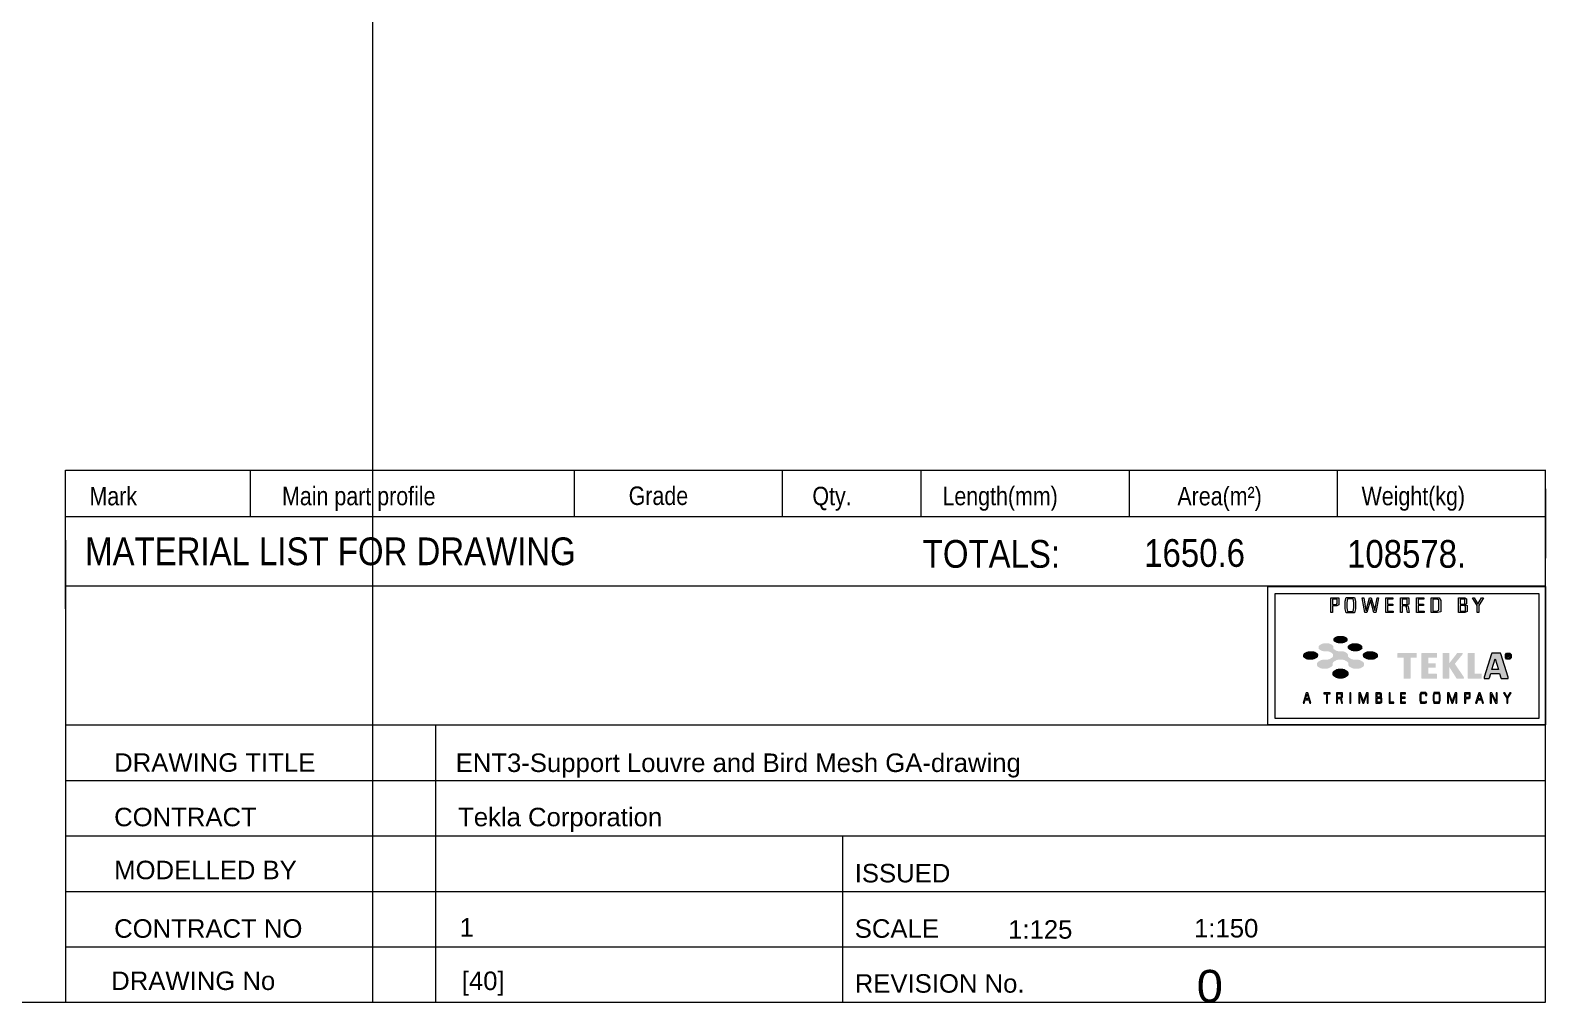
# Model space of a CAD drawing. Header units: millimetres. Extents: x 3774 to 718460, y -768339 to 192544.
# Drawn here: x 491316 to 511793, y -654694 to -641546 of the extents above; entities that cross this region are included whole.
import ezdxf

# ---------------------------------------------------------------- set-up
doc = ezdxf.new("R2010")
doc.units = ezdxf.units.MM
doc.linetypes.add('XKITLINE00', pattern=[0])
doc.layers.add('DrawingSheet', color=7, linetype='Continuous', lineweight=0)
doc.layers.add('OtherObjectType', color=7, linetype='Continuous', lineweight=0)
doc.styles.add('ARIAL', font='arial.ttf')
doc.styles.add('ARIAL_NARROW', font='ARIALN.TTF')

# ---------------------------------------------------------------- blocks, each defined once
blk = doc.blocks.new('*A272909')
at = {"layer": 'DrawingSheet', "color": 7, "linetype": 'XKITLINE00', "lineweight": 0}
for p, q in [((2939.351557, -258.535517), (2939.351557, 28.464483)), ((1689.351557, -258.535517), (2939.351557, -258.535517))]:
    blk.add_line(p, q, dxfattribs=at)
blk = doc.blocks.new('*A282910')
at = {"layer": 'OtherObjectType'}
for points in [[(2917.94, -219.41), (2917.87, -219.51), (2917.57, -219.67), (2917.37, -219.71), (2916.97, -219.71), (2916.77, -219.67), (2916.47, -219.51), (2916.4, -219.41), (2916.41, -219.3), (2916.41, -219.2), (2916.49, -219.1), (2916.64, -219.02), (2916.78, -218.95), (2916.98, -218.91), (2917.36, -218.91), (2917.56, -218.95), (2917.71, -219.02), (2917.86, -219.1), (2917.93, -219.2)], [(2914.76, -221.03), (2914.74, -221.15), (2914.65, -221.27), (2914.48, -221.36), (2914.31, -221.44), (2914.09, -221.49), (2913.88, -221.48), (2913.66, -221.48), (2913.46, -221.43), (2913.16, -221.24), (2913.1, -221.12), (2913.12, -221), (2913.14, -220.89), (2913.24, -220.77), (2913.58, -220.61), (2913.8, -220.57), (2914, -220.57), (2914.21, -220.57), (2914.41, -220.62), (2914.55, -220.71), (2914.7, -220.8), (2914.77, -220.92)], [(2917.93, -220.86), (2917.96, -220.9), (2917.98, -220.95), (2917.99, -221), (2917.99, -221.02), (2917.99, -221.14), (2918.08, -221.25), (2918.24, -221.35), (2918.41, -221.44), (2918.62, -221.48), (2919.05, -221.48), (2919.26, -221.53), (2919.43, -221.62), (2919.6, -221.72), (2919.7, -221.84), (2919.72, -222.09), (2919.65, -222.22), (2919.49, -222.32), (2919.33, -222.41), (2919.11, -222.46), (2918.67, -222.46), (2918.45, -222.41), (2918.28, -222.32), (2918.11, -222.22), (2918.02, -222.09), (2918.01, -221.84), (2917.93, -221.72), (2917.76, -221.62), (2917.6, -221.53), (2917.38, -221.48), (2916.96, -221.48), (2916.74, -221.53), (2916.58, -221.62), (2916.41, -221.72), (2916.33, -221.84), (2916.32, -221.97), (2916.32, -222.09), (2916.23, -222.22), (2916.06, -222.32), (2915.89, -222.41), (2915.67, -222.46), (2915.23, -222.46), (2915.01, -222.41), (2914.85, -222.32), (2914.69, -222.22), (2914.62, -222.09), (2914.63, -221.97), (2914.64, -221.84), (2914.74, -221.72), (2914.91, -221.62), (2915.08, -221.53), (2915.29, -221.48), (2915.72, -221.48), (2915.93, -221.44), (2916.1, -221.35), (2916.27, -221.25), (2916.35, -221.14), (2916.35, -221.02), (2916.36, -220.9), (2916.28, -220.79), (2915.97, -220.61), (2915.77, -220.57), (2915.36, -220.57), (2915.15, -220.53), (2915, -220.44), (2914.86, -220.35), (2914.79, -220.24), (2914.8, -220.13), (2914.81, -220.02), (2914.89, -219.92), (2915.21, -219.75), (2915.42, -219.71), (2915.81, -219.71), (2916.01, -219.75), (2916.16, -219.83), (2916.31, -219.92), (2916.38, -220.02), (2916.38, -220.13), (2916.38, -220.24), (2916.45, -220.35), (2916.6, -220.44), (2916.76, -220.53), (2916.96, -220.57), (2917.38, -220.57), (2917.58, -220.61), (2917.74, -220.7), (2917.83, -220.75), (2917.89, -220.8)], [(2919.54, -220.13), (2919.55, -220.24), (2919.49, -220.35), (2919.34, -220.44), (2919.19, -220.53), (2918.98, -220.57), (2918.57, -220.57), (2918.36, -220.53), (2918.2, -220.44), (2918.05, -220.35), (2917.96, -220.24), (2917.96, -220.13), (2917.96, -220.02), (2918.03, -219.92), (2918.18, -219.83), (2918.33, -219.75), (2918.53, -219.71), (2918.93, -219.71), (2919.13, -219.75), (2919.45, -219.92), (2919.53, -220.02)], [(2921.22, -221), (2921.24, -221.12), (2921.18, -221.24), (2920.89, -221.43), (2920.68, -221.48), (2920.47, -221.48), (2920.25, -221.49), (2920.04, -221.44), (2919.69, -221.27), (2919.6, -221.15), (2919.58, -221.03), (2919.57, -220.92), (2919.64, -220.8), (2919.79, -220.71), (2919.93, -220.62), (2920.13, -220.57), (2920.34, -220.57), (2920.55, -220.57), (2920.76, -220.61), (2920.93, -220.69), (2921.1, -220.77), (2921.2, -220.89)], [(2923.34, -220.77), (2925.35, -220.77), (2925.4, -220.78), (2925.4, -221.22), (2925.4, -221.27), (2924.74, -221.27), (2924.74, -223.48), (2924.72, -223.52), (2924.01, -223.52), (2923.99, -223.49), (2923.99, -221.27), (2923.36, -221.27), (2923.33, -221.25), (2923.33, -220.82)], [(2925.94, -220.77), (2926.04, -220.77), (2927.56, -220.77), (2927.61, -220.77), (2927.61, -221.26), (2927.57, -221.27), (2926.67, -221.27), (2926.67, -221.86), (2927.4, -221.86), (2927.45, -221.86), (2927.45, -221.95), (2927.45, -222.34), (2927.41, -222.34), (2926.67, -222.34), (2926.67, -223.01), (2927.57, -223.01), (2927.61, -223.02), (2927.61, -223.49), (2927.59, -223.52), (2925.96, -223.52), (2925.92, -223.51), (2925.92, -220.9), (2925.92, -220.81)], [(2930.37, -220.89), (2930.34, -220.93), (2929.53, -221.92), (2930.49, -223.35), (2930.51, -223.39), (2930.53, -223.42), (2930.53, -223.5), (2930.47, -223.52), (2929.72, -223.52), (2929.71, -223.5), (2929.66, -223.43), (2928.94, -222.28), (2928.94, -223.51), (2928.89, -223.52), (2928.24, -223.52), (2928.21, -223.5), (2928.21, -220.81), (2928.23, -220.77), (2928.91, -220.77), (2928.94, -220.79), (2928.94, -221.86), (2929.71, -220.87), (2929.76, -220.79), (2929.77, -220.77), (2930.38, -220.77), (2930.38, -220.87)], [(2931.67, -220.78), (2931.67, -223), (2932.42, -223), (2932.44, -223.01), (2932.44, -223.49), (2932.42, -223.52), (2930.95, -223.52), (2930.93, -223.49), (2930.92, -223.42), (2930.92, -220.79), (2930.95, -220.77), (2931.63, -220.77)], [(2933.26, -223.49), (2933.23, -223.52), (2932.73, -223.52), (2932.69, -223.5), (2932.69, -223.43), (2933.52, -220.79), (2933.55, -220.77), (2934.07, -220.77)], [(2935.29, -223.39), (2935.3, -223.4), (2935.3, -223.42), (2935.3, -223.51), (2935.25, -223.51), (2935.21, -223.52), (2934.56, -223.52), (2934.53, -223.51), (2934.36, -222.97), (2933.41, -222.97), (2933.53, -222.56), (2934.24, -222.56), (2933.88, -221.4), (2934.07, -220.77), (2934.47, -220.77), (2934.48, -220.79), (2934.51, -220.86)], [(2918.05, -222.98), (2918.05, -223.12), (2917.97, -223.25), (2917.8, -223.36), (2917.63, -223.46), (2917.4, -223.52), (2917.17, -223.52), (2916.94, -223.52), (2916.71, -223.46), (2916.54, -223.36), (2916.37, -223.25), (2916.29, -223.12), (2916.29, -222.98), (2916.3, -222.85), (2916.39, -222.71), (2916.73, -222.51), (2916.95, -222.46), (2917.39, -222.46), (2917.61, -222.51), (2917.78, -222.61), (2917.95, -222.71), (2918.04, -222.85)]]:
    blk.add_hatch(color=7, dxfattribs=at).paths.add_polyline_path(points, flags=17)
at = {"layer": 'OtherObjectType', "color": 7, "linetype": 'XKITLINE00', "lineweight": 0}
for p, q in [((2779.35, -215.99), (2779.35, -200.99)), ((2779.35, -200.99), (2939.35, -200.99)), ((2799.35, -205.99), (2799.35, -200.99)), ((2834.35, -205.99), (2834.35, -200.99)), ((2856.85, -205.99), (2856.85, -200.99)), ((2871.85, -205.99), (2871.85, -200.99)), ((2894.35, -205.99), (2894.35, -200.99)), ((2916.85, -205.99), (2916.85, -200.99)), ((2939.34, -215.99), (2939.34, -200.99)), ((2779.35, -210.49), (2779.35, -202.99)), ((2939.34, -202.99), (2939.34, -210.49)), ((2779.35, -205.99), (2939.35, -205.99)), ((2779.34, -208.54), (2779.34, -258.54)), ((2939.34, -258.54), (2939.34, -208.54)), ((2939.34, -213.54), (2779.34, -213.54)), ((2909.33, -213.55), (2939.34, -213.55)), ((2909.33, -228.54), (2909.33, -213.55)), ((2910.12, -227.84), (2910.12, -214.34)), ((2910.12, -214.34), (2938.62, -214.34)), ((2938.62, -214.34), (2938.62, -227.84)), ((2939.34, -213.55), (2939.34, -228.54)), ((2916.12, -214.78), (2916.12, -214.78)), ((2916.12, -214.78), (2916.49, -214.78)), ((2916.12, -216.38), (2916.12, -214.78)), ((2916.12, -214.78), (2916.12, -214.78)), ((2916.45, -214.93), (2916.3, -214.93)), ((2916.3, -214.93), (2916.3, -214.93)), ((2916.3, -214.93), (2916.3, -214.93)), ((2916.3, -214.93), (2916.3, -215.51)), ((2916.3, -215.51), (2916.3, -215.51)), ((2916.3, -215.51), (2916.49, -215.51)), ((2916.3, -215.51), (2916.3, -215.51)), ((2916.49, -215.67), (2916.3, -215.67)), ((2916.3, -215.67), (2916.3, -215.67)), ((2916.3, -215.67), (2916.3, -215.67)), ((2916.3, -215.67), (2916.3, -216.38)), ((2916.58, -214.93), (2916.45, -214.93)), ((2916.45, -214.93), (2916.45, -214.93)), ((2916.49, -214.78), (2916.49, -214.78)), ((2916.49, -214.78), (2916.62, -214.78)), ((2916.49, -215.51), (2916.49, -215.51)), ((2916.49, -215.51), (2916.72, -215.51)), ((2916.78, -215.67), (2916.49, -215.67)), ((2916.49, -215.67), (2916.49, -215.67)), ((2916.82, -214.93), (2916.58, -214.93)), ((2916.62, -214.78), (2917, -214.78)), ((2916.72, -215.51), (2916.82, -215.41)), ((2917, -215.54), (2916.78, -215.67)), ((2916.82, -215.22), (2916.82, -214.93)), ((2916.82, -215.41), (2916.82, -215.22)), ((2917, -214.78), (2917, -215.22)), ((2917, -215.22), (2917, -215.54)), ((2917.66, -215.17), (2917.77, -214.75)), ((2917.66, -215.58), (2917.66, -215.17)), ((2917.66, -215.98), (2917.66, -215.58)), ((2917.77, -216.41), (2917.66, -215.98)), ((2917.77, -214.75), (2918.23, -214.75)), ((2917.91, -214.9), (2917.86, -215.28)), ((2917.86, -215.28), (2917.86, -215.57)), ((2917.86, -215.57), (2917.86, -215.86)), ((2917.86, -215.86), (2917.91, -216.26)), ((2918.23, -214.9), (2917.91, -214.9)), ((2918.23, -214.75), (2918.69, -214.75)), ((2918.55, -214.9), (2918.23, -214.9)), ((2918.61, -215.28), (2918.55, -214.9)), ((2918.55, -216.26), (2918.61, -215.86)), ((2918.61, -215.57), (2918.61, -215.28)), ((2918.61, -215.86), (2918.61, -215.57)), ((2918.69, -214.75), (2918.8, -215.17)), ((2918.8, -215.98), (2918.69, -216.41)), ((2918.8, -215.17), (2918.8, -215.58)), ((2918.8, -215.58), (2918.8, -215.98)), ((2919.51, -214.78), (2919.68, -214.78)), ((2919.8, -216.38), (2919.51, -214.78)), ((2919.68, -214.78), (2919.92, -216.15)), ((2919.92, -216.15), (2919.93, -216.15)), ((2919.93, -216.15), (2920.3, -214.78)), ((2920.4, -215.02), (2920.02, -216.38)), ((2920.3, -214.78), (2920.49, -214.78)), ((2920.77, -216.38), (2920.4, -215.02)), ((2920.4, -215.02), (2920.4, -215.02)), ((2920.49, -214.78), (2920.87, -216.15)), ((2920.87, -216.15), (2921.12, -214.78)), ((2920.87, -216.15), (2920.87, -216.15)), ((2921.28, -214.78), (2921, -216.38)), ((2921.12, -214.78), (2921.28, -214.78)), ((2922.07, -214.78), (2922.84, -214.78)), ((2922.07, -216.38), (2922.07, -214.78)), ((2922.84, -214.93), (2922.25, -214.93)), ((2922.25, -214.93), (2922.25, -215.47)), ((2922.25, -215.47), (2922.81, -215.47)), ((2922.81, -215.62), (2922.25, -215.62)), ((2922.25, -215.62), (2922.25, -216.23)), ((2922.25, -216.23), (2922.86, -216.23)), ((2922.81, -215.47), (2922.81, -215.62)), ((2922.84, -214.78), (2922.84, -214.93)), ((2922.86, -216.23), (2922.86, -216.38)), ((2923.65, -214.78), (2923.65, -214.78)), ((2923.65, -214.78), (2924.05, -214.78)), ((2923.65, -216.38), (2923.65, -214.78)), ((2923.65, -214.78), (2923.65, -214.78)), ((2923.96, -214.93), (2923.83, -214.93)), ((2923.83, -214.93), (2923.83, -214.93)), ((2923.83, -214.93), (2923.83, -214.93)), ((2923.83, -214.93), (2923.83, -215.52)), ((2923.83, -215.52), (2923.83, -215.52)), ((2923.83, -215.52), (2923.93, -215.52)), ((2923.83, -215.52), (2923.83, -215.52)), ((2924, -215.67), (2923.83, -215.67)), ((2923.83, -215.67), (2923.83, -215.67)), ((2923.83, -215.67), (2923.83, -215.67)), ((2923.83, -215.67), (2923.83, -216.38)), ((2923.93, -215.52), (2923.93, -215.52)), ((2923.93, -215.52), (2924.15, -215.52)), ((2924.16, -214.93), (2923.96, -214.93)), ((2923.96, -214.93), (2923.96, -214.93)), ((2924.24, -215.67), (2924, -215.67)), ((2924, -215.67), (2924, -215.67)), ((2924.05, -214.78), (2924.05, -214.78)), ((2924.05, -214.78), (2924.15, -214.78)), ((2924.15, -214.78), (2924.56, -214.79)), ((2924.15, -215.52), (2924.38, -215.47)), ((2924.38, -214.93), (2924.16, -214.93)), ((2924.38, -215.55), (2924.23, -215.58)), ((2924.23, -215.58), (2924.23, -215.58)), ((2924.23, -215.58), (2924.23, -215.59)), ((2924.23, -215.59), (2924.23, -215.59)), ((2924.23, -215.59), (2924.45, -215.65)), ((2924.29, -215.78), (2924.24, -215.67)), ((2924.34, -216.01), (2924.29, -215.78)), ((2924.42, -216.38), (2924.34, -216.01)), ((2924.34, -216.01), (2924.34, -216.01)), ((2924.38, -215.2), (2924.38, -214.93)), ((2924.38, -215.47), (2924.38, -215.2)), ((2924.56, -215.47), (2924.38, -215.55)), ((2924.45, -215.65), (2924.47, -215.77)), ((2924.47, -215.77), (2924.51, -215.94)), ((2924.51, -215.94), (2924.51, -215.94)), ((2924.51, -215.94), (2924.6, -216.38)), ((2924.56, -214.79), (2924.56, -215.18)), ((2924.56, -215.18), (2924.56, -215.47)), ((2925.4, -214.78), (2926.18, -214.78)), ((2925.4, -216.38), (2925.4, -214.78)), ((2926.18, -214.93), (2925.58, -214.93)), ((2925.58, -214.93), (2925.58, -215.47)), ((2925.58, -215.47), (2926.15, -215.47)), ((2926.15, -215.62), (2925.58, -215.62)), ((2925.58, -215.62), (2925.58, -216.23)), ((2925.58, -216.23), (2926.2, -216.23)), ((2926.15, -215.47), (2926.15, -215.62)), ((2926.18, -214.78), (2926.18, -214.93)), ((2926.2, -216.23), (2926.2, -216.38)), ((2926.98, -214.78), (2926.98, -214.78)), ((2926.98, -214.78), (2927.34, -214.78)), ((2926.98, -216.38), (2926.98, -214.78)), ((2926.98, -214.78), (2926.98, -214.78)), ((2927.27, -214.93), (2927.16, -214.93)), ((2927.16, -214.93), (2927.16, -214.93)), ((2927.16, -214.93), (2927.16, -214.93)), ((2927.16, -214.93), (2927.16, -216.23)), ((2927.16, -216.23), (2927.16, -216.23)), ((2927.16, -216.23), (2927.29, -216.23)), ((2927.16, -216.23), (2927.16, -216.23)), ((2927.58, -214.93), (2927.27, -214.93)), ((2927.27, -214.93), (2927.27, -214.93)), ((2927.29, -216.23), (2927.29, -216.23)), ((2927.29, -216.23), (2927.6, -216.23)), ((2927.34, -214.78), (2927.34, -214.78)), ((2927.34, -214.78), (2927.82, -214.78)), ((2927.8, -215), (2927.58, -214.93)), ((2927.6, -216.23), (2927.8, -216.14)), ((2927.8, -215.58), (2927.8, -215)), ((2927.8, -216.14), (2927.8, -215.58)), ((2927.82, -214.78), (2928, -215.07)), ((2928, -215.07), (2928, -215.57)), ((2928, -215.57), (2928, -216.29)), ((2929.93, -214.78), (2929.93, -214.78)), ((2929.93, -214.78), (2930.36, -214.78)), ((2929.93, -216.38), (2929.93, -214.78)), ((2929.93, -214.78), (2929.93, -214.78)), ((2930.29, -214.93), (2930.11, -214.93)), ((2930.11, -214.93), (2930.11, -214.93)), ((2930.11, -214.93), (2930.11, -214.93)), ((2930.11, -214.93), (2930.11, -215.47)), ((2930.11, -215.47), (2930.11, -215.47)), ((2930.11, -215.47), (2930.27, -215.47)), ((2930.11, -215.47), (2930.11, -215.47)), ((2930.34, -215.62), (2930.11, -215.62)), ((2930.11, -215.62), (2930.11, -215.62)), ((2930.11, -215.62), (2930.11, -215.62)), ((2930.11, -215.62), (2930.11, -216.23)), ((2930.11, -216.23), (2930.11, -216.23)), ((2930.11, -216.23), (2930.32, -216.23)), ((2930.11, -216.23), (2930.11, -216.23)), ((2930.27, -215.47), (2930.27, -215.47)), ((2930.27, -215.47), (2930.37, -215.47)), ((2930.42, -214.93), (2930.29, -214.93)), ((2930.29, -214.93), (2930.29, -214.93)), ((2930.32, -216.23), (2930.32, -216.23)), ((2930.32, -216.23), (2930.41, -216.23)), ((2930.54, -215.62), (2930.34, -215.62)), ((2930.34, -215.62), (2930.34, -215.62)), ((2930.36, -214.78), (2930.36, -214.78)), ((2930.36, -214.78), (2930.61, -214.78)), ((2930.37, -215.47), (2930.61, -215.47)), ((2930.41, -216.23), (2930.69, -216.22)), ((2930.61, -214.95), (2930.42, -214.93)), ((2930.69, -215.73), (2930.54, -215.62)), ((2930.6, -215.51), (2930.56, -215.53)), ((2930.56, -215.53), (2930.56, -215.53)), ((2930.56, -215.53), (2930.56, -215.53)), ((2930.56, -215.53), (2930.56, -215.53)), ((2930.56, -215.53), (2930.68, -215.56)), ((2930.79, -215.44), (2930.6, -215.51)), ((2930.61, -214.78), (2930.79, -214.91)), ((2930.61, -215.18), (2930.61, -214.95)), ((2930.61, -215.47), (2930.61, -215.18)), ((2930.68, -215.56), (2930.87, -215.64)), ((2930.69, -215.93), (2930.69, -215.73)), ((2930.69, -216.22), (2930.69, -215.93)), ((2930.79, -214.91), (2930.79, -215.17)), ((2930.79, -215.17), (2930.79, -215.44)), ((2930.87, -215.64), (2930.87, -215.95)), ((2930.87, -215.95), (2930.87, -216.28)), ((2931.93, -215.64), (2931.43, -214.78)), ((2931.43, -214.78), (2931.63, -214.78)), ((2931.63, -214.78), (2932.02, -215.46)), ((2931.93, -216.38), (2931.93, -215.64)), ((2932.02, -215.46), (2932.42, -214.78)), ((2932.62, -214.78), (2932.11, -215.64)), ((2932.11, -215.64), (2932.11, -216.38)), ((2932.42, -214.78), (2932.62, -214.78)), ((2916.3, -216.38), (2916.12, -216.38)), ((2916.12, -216.38), (2916.12, -216.38)), ((2916.12, -216.38), (2916.12, -216.38)), ((2916.3, -216.38), (2916.3, -216.38)), ((2916.3, -216.38), (2916.3, -216.38)), ((2918.23, -216.41), (2917.77, -216.41)), ((2917.91, -216.26), (2918.23, -216.26)), ((2918.23, -216.26), (2918.55, -216.26)), ((2918.69, -216.41), (2918.23, -216.41)), ((2920.02, -216.38), (2919.8, -216.38)), ((2921, -216.38), (2920.77, -216.38)), ((2922.86, -216.38), (2922.07, -216.38)), ((2923.83, -216.38), (2923.65, -216.38)), ((2923.65, -216.38), (2923.65, -216.38)), ((2923.65, -216.38), (2923.65, -216.38)), ((2923.83, -216.38), (2923.83, -216.38)), ((2923.83, -216.38), (2923.83, -216.38)), ((2924.6, -216.38), (2924.42, -216.38)), ((2924.42, -216.38), (2924.42, -216.38)), ((2924.42, -216.38), (2924.42, -216.38)), ((2924.6, -216.38), (2924.6, -216.38)), ((2924.6, -216.38), (2924.6, -216.38)), ((2926.2, -216.38), (2925.4, -216.38)), ((2927.29, -216.38), (2926.98, -216.38)), ((2926.98, -216.38), (2926.98, -216.38)), ((2926.98, -216.38), (2926.98, -216.38)), ((2927.66, -216.38), (2927.29, -216.38)), ((2927.29, -216.38), (2927.29, -216.38)), ((2928, -216.29), (2927.66, -216.38)), ((2930.36, -216.38), (2929.93, -216.38)), ((2929.93, -216.38), (2929.93, -216.38)), ((2929.93, -216.38), (2929.93, -216.38)), ((2930.62, -216.38), (2930.36, -216.38)), ((2930.36, -216.38), (2930.36, -216.38)), ((2930.87, -216.28), (2930.62, -216.38)), ((2932.11, -216.38), (2931.93, -216.38)), ((2933.5, -220.86), (2932.71, -223.37)), ((2933.52, -220.79), (2933.5, -220.86)), ((2933.5, -220.86), (2933.5, -220.86)), ((2933.55, -220.77), (2933.52, -220.79)), ((2933.62, -220.77), (2933.55, -220.77)), ((2934.38, -220.77), (2933.62, -220.77)), ((2933.62, -220.77), (2933.62, -220.77)), ((2934.46, -220.77), (2934.38, -220.77)), ((2934.38, -220.77), (2934.38, -220.77)), ((2934.48, -220.79), (2934.46, -220.77)), ((2934.51, -220.86), (2934.48, -220.79)), ((2935.29, -223.38), (2934.51, -220.86)), ((2934.51, -220.86), (2934.51, -220.86)), ((2934.99, -220.92), (2935.13, -220.77)), ((2934.99, -221.09), (2934.99, -220.92)), ((2934.99, -221.27), (2934.99, -221.09)), ((2935.15, -220.82), (2935.03, -220.94)), ((2935.03, -220.94), (2935.03, -221.09)), ((2935.03, -221.09), (2935.03, -221.24)), ((2935.13, -220.77), (2935.3, -220.77)), ((2935.3, -220.82), (2935.15, -220.82)), ((2935.18, -220.92), (2935.18, -220.92)), ((2935.18, -220.92), (2935.29, -220.92)), ((2935.18, -221.25), (2935.18, -220.92)), ((2935.18, -220.92), (2935.18, -220.92)), ((2935.31, -220.97), (2935.24, -220.97)), ((2935.24, -220.97), (2935.24, -220.97)), ((2935.24, -220.97), (2935.24, -220.97)), ((2935.24, -220.97), (2935.24, -221.06)), ((2935.24, -221.06), (2935.24, -221.06)), ((2935.24, -221.06), (2935.32, -221.06)), ((2935.24, -221.06), (2935.24, -221.06)), ((2935.32, -221.11), (2935.24, -221.11)), ((2935.24, -221.11), (2935.24, -221.11)), ((2935.24, -221.11), (2935.24, -221.11)), ((2935.24, -221.11), (2935.24, -221.25)), ((2935.29, -220.92), (2935.29, -220.92)), ((2935.29, -220.92), (2935.36, -220.92)), ((2935.3, -220.77), (2935.48, -220.77)), ((2935.45, -220.82), (2935.3, -220.82)), ((2935.35, -220.97), (2935.31, -220.97)), ((2935.31, -220.97), (2935.31, -220.97)), ((2935.32, -221.06), (2935.32, -221.06)), ((2935.32, -221.06), (2935.34, -221.06)), ((2935.37, -221.25), (2935.32, -221.11)), ((2935.32, -221.11), (2935.32, -221.11)), ((2935.32, -221.11), (2935.32, -221.11)), ((2935.34, -221.06), (2935.37, -221.05)), ((2935.37, -220.99), (2935.35, -220.97)), ((2935.36, -220.92), (2935.43, -220.93)), ((2935.37, -221.02), (2935.37, -220.99)), ((2935.37, -221.05), (2935.37, -221.02)), ((2935.39, -221.09), (2935.37, -221.11)), ((2935.37, -221.11), (2935.37, -221.11)), ((2935.37, -221.11), (2935.43, -221.25)), ((2935.43, -221.08), (2935.39, -221.09)), ((2935.43, -220.93), (2935.43, -221.02)), ((2935.43, -221.02), (2935.43, -221.08)), ((2935.57, -220.94), (2935.45, -220.82)), ((2935.48, -220.77), (2935.62, -220.92)), ((2935.57, -221.09), (2935.57, -220.94)), ((2935.57, -221.24), (2935.57, -221.09)), ((2935.62, -220.92), (2935.62, -221.09)), ((2935.62, -221.09), (2935.62, -221.27)), ((2933.54, -222.56), (2933.88, -221.4)), ((2934.24, -222.56), (2933.54, -222.56)), ((2933.88, -221.4), (2934.24, -222.56)), ((2935.13, -221.41), (2934.99, -221.27)), ((2935.03, -221.24), (2935.15, -221.36)), ((2935.3, -221.41), (2935.13, -221.41)), ((2935.15, -221.36), (2935.3, -221.36)), ((2935.24, -221.25), (2935.18, -221.25)), ((2935.18, -221.25), (2935.18, -221.25)), ((2935.18, -221.25), (2935.18, -221.25)), ((2935.24, -221.25), (2935.24, -221.25)), ((2935.24, -221.25), (2935.24, -221.25)), ((2935.3, -221.36), (2935.45, -221.36)), ((2935.48, -221.41), (2935.3, -221.41)), ((2935.43, -221.25), (2935.37, -221.25)), ((2935.37, -221.25), (2935.37, -221.25)), ((2935.37, -221.25), (2935.37, -221.25)), ((2935.43, -221.25), (2935.43, -221.25)), ((2935.43, -221.25), (2935.43, -221.25)), ((2935.45, -221.36), (2935.57, -221.24)), ((2935.62, -221.27), (2935.48, -221.41)), ((2932.71, -223.37), (2932.69, -223.42)), ((2932.69, -223.42), (2932.69, -223.43)), ((2932.69, -223.43), (2932.69, -223.45)), ((2932.69, -223.45), (2932.69, -223.5)), ((2932.69, -223.5), (2932.73, -223.52)), ((2932.71, -223.37), (2932.71, -223.37)), ((2932.73, -223.52), (2932.77, -223.52)), ((2932.77, -223.52), (2932.77, -223.52)), ((2932.77, -223.52), (2933.15, -223.52)), ((2933.15, -223.52), (2933.15, -223.52)), ((2933.15, -223.52), (2933.23, -223.52)), ((2933.23, -223.52), (2933.25, -223.49)), ((2933.25, -223.49), (2933.28, -223.43)), ((2933.28, -223.43), (2933.41, -222.97)), ((2933.28, -223.43), (2933.28, -223.43)), ((2933.41, -222.97), (2933.41, -222.97)), ((2933.41, -222.97), (2933.41, -222.97)), ((2933.41, -222.97), (2934.36, -222.97)), ((2934.36, -222.97), (2934.36, -222.97)), ((2934.36, -222.97), (2934.36, -222.97)), ((2934.36, -222.97), (2934.51, -223.43)), ((2934.51, -223.43), (2934.51, -223.43)), ((2934.51, -223.43), (2934.53, -223.5)), ((2934.53, -223.5), (2934.56, -223.52)), ((2934.56, -223.52), (2934.63, -223.52)), ((2934.63, -223.52), (2934.63, -223.52)), ((2934.63, -223.52), (2935.2, -223.52)), ((2935.2, -223.52), (2935.25, -223.51)), ((2935.2, -223.52), (2935.2, -223.52)), ((2935.25, -223.51), (2935.3, -223.51)), ((2935.29, -223.38), (2935.29, -223.38)), ((2935.3, -223.4), (2935.29, -223.38)), ((2935.3, -223.42), (2935.3, -223.4)), ((2935.3, -223.44), (2935.3, -223.42)), ((2935.3, -223.51), (2935.3, -223.44)), ((2913.47, -225.06), (2913.12, -226.17)), ((2913.24, -226.17), (2913.35, -225.82)), ((2913.35, -225.82), (2913.75, -225.82)), ((2913.39, -225.72), (2913.55, -225.17)), ((2913.71, -225.72), (2913.39, -225.72)), ((2913.63, -225.06), (2913.47, -225.06)), ((2913.55, -225.17), (2913.55, -225.17)), ((2913.55, -225.17), (2913.71, -225.72)), ((2913.98, -226.17), (2913.63, -225.06)), ((2913.75, -225.82), (2913.86, -226.17)), ((2916.04, -225.06), (2915.38, -225.06)), ((2915.38, -225.06), (2915.38, -225.16)), ((2915.38, -225.16), (2915.65, -225.16)), ((2915.65, -225.16), (2915.65, -226.17)), ((2915.77, -226.17), (2915.77, -225.16)), ((2915.77, -225.16), (2916.04, -225.16)), ((2916.04, -225.16), (2916.04, -225.06)), ((2917.01, -225.06), (2916.74, -225.06)), ((2916.74, -225.06), (2916.74, -225.06)), ((2916.74, -225.06), (2916.74, -225.06)), ((2916.74, -225.06), (2916.74, -226.17)), ((2916.86, -225.16), (2916.86, -225.16)), ((2916.86, -225.16), (2916.96, -225.16)), ((2916.86, -225.57), (2916.86, -225.16)), ((2916.86, -225.16), (2916.86, -225.16)), ((2916.93, -225.57), (2916.86, -225.57)), ((2916.86, -225.57), (2916.86, -225.57)), ((2916.86, -225.57), (2916.86, -225.57)), ((2916.86, -226.17), (2916.86, -225.67)), ((2916.86, -225.67), (2916.86, -225.67)), ((2916.86, -225.67), (2916.86, -225.67)), ((2916.86, -225.67), (2916.98, -225.67)), ((2917.08, -225.57), (2916.93, -225.57)), ((2916.93, -225.57), (2916.93, -225.57)), ((2916.96, -225.16), (2916.96, -225.16)), ((2916.96, -225.16), (2917.09, -225.16)), ((2916.98, -225.67), (2916.98, -225.67)), ((2916.98, -225.67), (2917.15, -225.67)), ((2917.09, -225.06), (2917.01, -225.06)), ((2917.01, -225.06), (2917.01, -225.06)), ((2917.24, -225.53), (2917.08, -225.57)), ((2917.37, -225.07), (2917.09, -225.06)), ((2917.09, -225.16), (2917.24, -225.16)), ((2917.14, -225.61), (2917.24, -225.59)), ((2917.14, -225.62), (2917.14, -225.61)), ((2917.14, -225.61), (2917.14, -225.61)), ((2917.29, -225.66), (2917.14, -225.62)), ((2917.14, -225.62), (2917.14, -225.62)), ((2917.15, -225.67), (2917.18, -225.75)), ((2917.18, -225.75), (2917.22, -225.91)), ((2917.22, -225.91), (2917.22, -225.91)), ((2917.22, -225.91), (2917.27, -226.17)), ((2917.24, -225.16), (2917.24, -225.35)), ((2917.24, -225.35), (2917.24, -225.53)), ((2917.24, -225.59), (2917.37, -225.54)), ((2917.31, -225.74), (2917.29, -225.66)), ((2917.33, -225.86), (2917.31, -225.74)), ((2917.4, -226.17), (2917.33, -225.86)), ((2917.33, -225.86), (2917.33, -225.86)), ((2917.37, -225.34), (2917.37, -225.07)), ((2917.37, -225.54), (2917.37, -225.34)), ((2918.3, -225.06), (2918.17, -225.06)), ((2918.17, -225.06), (2918.17, -226.17)), ((2918.3, -226.17), (2918.3, -225.06)), ((2919.33, -225.06), (2919.15, -225.06)), ((2919.15, -225.06), (2919.15, -226.17)), ((2919.26, -226.17), (2919.26, -225.19)), ((2919.26, -225.19), (2919.26, -225.19)), ((2919.26, -225.19), (2919.59, -226.17)), ((2919.65, -226), (2919.33, -225.06)), ((2919.97, -225.06), (2919.65, -226)), ((2919.65, -226), (2919.65, -226)), ((2919.71, -226.17), (2920.04, -225.19)), ((2920.16, -225.06), (2919.97, -225.06)), ((2920.04, -225.19), (2920.04, -225.19)), ((2920.04, -225.19), (2920.04, -226.17)), ((2920.16, -226.17), (2920.16, -225.06)), ((2921.29, -225.06), (2920.99, -225.06)), ((2920.99, -225.06), (2920.99, -225.06)), ((2920.99, -225.06), (2920.99, -225.06)), ((2920.99, -225.06), (2920.99, -226.17)), ((2921.12, -225.16), (2921.12, -225.16)), ((2921.12, -225.16), (2921.24, -225.16)), ((2921.12, -225.54), (2921.12, -225.16)), ((2921.12, -225.16), (2921.12, -225.16)), ((2921.23, -225.54), (2921.12, -225.54)), ((2921.12, -225.54), (2921.12, -225.54)), ((2921.12, -225.54), (2921.12, -225.54)), ((2921.12, -225.64), (2921.12, -225.64)), ((2921.12, -225.64), (2921.28, -225.64)), ((2921.12, -226.06), (2921.12, -225.64)), ((2921.12, -225.64), (2921.12, -225.64)), ((2921.26, -226.06), (2921.12, -226.06)), ((2921.12, -226.06), (2921.12, -226.06)), ((2921.12, -226.06), (2921.12, -226.06)), ((2921.3, -225.54), (2921.23, -225.54)), ((2921.23, -225.54), (2921.23, -225.54)), ((2921.24, -225.16), (2921.24, -225.16)), ((2921.24, -225.16), (2921.33, -225.16)), ((2921.33, -226.06), (2921.26, -226.06)), ((2921.26, -226.06), (2921.26, -226.06)), ((2921.28, -225.64), (2921.28, -225.64)), ((2921.28, -225.64), (2921.41, -225.64)), ((2921.47, -225.06), (2921.29, -225.06)), ((2921.29, -225.06), (2921.29, -225.06)), ((2921.46, -225.53), (2921.3, -225.54)), ((2921.33, -225.16), (2921.46, -225.17)), ((2921.52, -226.06), (2921.33, -226.06)), ((2921.41, -225.64), (2921.52, -225.72)), ((2921.43, -225.58), (2921.45, -225.57)), ((2921.51, -225.6), (2921.43, -225.58)), ((2921.43, -225.58), (2921.43, -225.58)), ((2921.43, -225.58), (2921.43, -225.58)), ((2921.43, -225.58), (2921.43, -225.58)), ((2921.45, -225.57), (2921.59, -225.52)), ((2921.46, -225.17), (2921.46, -225.34)), ((2921.46, -225.34), (2921.46, -225.53)), ((2921.59, -225.15), (2921.47, -225.06)), ((2921.64, -225.65), (2921.51, -225.6)), ((2921.52, -225.72), (2921.52, -225.85)), ((2921.52, -225.85), (2921.52, -226.06)), ((2921.59, -225.33), (2921.59, -225.15)), ((2921.59, -225.52), (2921.59, -225.33)), ((2921.64, -225.87), (2921.64, -225.65)), ((2921.64, -226.1), (2921.64, -225.87)), ((2922.55, -225.06), (2922.42, -225.06)), ((2922.42, -225.06), (2922.42, -226.17)), ((2922.55, -226.06), (2922.55, -225.06)), ((2922.94, -226.06), (2922.55, -226.06)), ((2922.94, -226.17), (2922.94, -226.06)), ((2924.18, -225.06), (2923.64, -225.06)), ((2923.64, -225.06), (2923.64, -226.17)), ((2923.77, -225.53), (2923.77, -225.16)), ((2923.77, -225.16), (2924.18, -225.16)), ((2924.16, -225.53), (2923.77, -225.53)), ((2923.77, -226.06), (2923.77, -225.64)), ((2923.77, -225.64), (2924.16, -225.64)), ((2924.19, -226.06), (2923.77, -226.06)), ((2924.16, -225.64), (2924.16, -225.53)), ((2924.18, -225.16), (2924.18, -225.06)), ((2924.19, -226.17), (2924.19, -226.06)), ((2925.84, -225.04), (2925.74, -225.3)), ((2925.74, -225.3), (2925.74, -225.59)), ((2925.74, -225.59), (2925.74, -225.86)), ((2925.74, -225.86), (2925.83, -226.18)), ((2926.16, -225.04), (2925.84, -225.04)), ((2925.88, -225.38), (2925.93, -225.14)), ((2925.88, -225.6), (2925.88, -225.38)), ((2925.88, -225.78), (2925.88, -225.6)), ((2925.93, -226.08), (2925.88, -225.78)), ((2925.93, -225.14), (2926.16, -225.14)), ((2926.38, -225.04), (2926.16, -225.04)), ((2926.16, -225.14), (2926.29, -225.14)), ((2926.29, -225.14), (2926.36, -225.23)), ((2926.43, -226.01), (2926.34, -226.08)), ((2926.36, -225.23), (2926.36, -225.36)), ((2926.36, -225.36), (2926.36, -225.36)), ((2926.36, -225.36), (2926.51, -225.36)), ((2926.51, -225.18), (2926.38, -225.04)), ((2926.46, -225.99), (2926.43, -226.01)), ((2926.46, -226.12), (2926.46, -225.99)), ((2926.46, -225.99), (2926.46, -225.99)), ((2926.51, -225.36), (2926.51, -225.18)), ((2926.51, -225.36), (2926.51, -225.36)), ((2927.25, -225.04), (2927.17, -225.33)), ((2927.17, -225.33), (2927.17, -225.61)), ((2927.17, -225.61), (2927.17, -225.89)), ((2927.17, -225.89), (2927.25, -226.18)), ((2927.57, -225.04), (2927.25, -225.04)), ((2927.31, -225.41), (2927.34, -225.14)), ((2927.31, -225.61), (2927.31, -225.41)), ((2927.31, -225.81), (2927.31, -225.61)), ((2927.34, -226.08), (2927.31, -225.81)), ((2927.34, -225.14), (2927.57, -225.14)), ((2927.88, -225.04), (2927.57, -225.04)), ((2927.57, -225.14), (2927.79, -225.14)), ((2927.79, -225.14), (2927.82, -225.41)), ((2927.82, -225.81), (2927.79, -226.08)), ((2927.82, -225.41), (2927.82, -225.61)), ((2927.82, -225.61), (2927.82, -225.81)), ((2927.96, -225.33), (2927.88, -225.04)), ((2927.88, -226.18), (2927.96, -225.89)), ((2927.96, -225.61), (2927.96, -225.33)), ((2927.96, -225.89), (2927.96, -225.61)), ((2928.93, -225.06), (2928.74, -225.06)), ((2928.74, -225.06), (2928.74, -226.17)), ((2928.86, -226.17), (2928.86, -225.19)), ((2928.86, -225.19), (2928.86, -225.19)), ((2928.86, -225.19), (2929.19, -226.17)), ((2929.25, -226), (2928.93, -225.06)), ((2929.57, -225.06), (2929.25, -226)), ((2929.25, -226), (2929.25, -226)), ((2929.31, -226.17), (2929.64, -225.19)), ((2929.75, -225.06), (2929.57, -225.06)), ((2929.64, -225.19), (2929.64, -225.19)), ((2929.64, -225.19), (2929.64, -226.17)), ((2929.75, -226.17), (2929.75, -225.06)), ((2930.85, -225.06), (2930.59, -225.06)), ((2930.59, -225.06), (2930.59, -225.06)), ((2930.59, -225.06), (2930.59, -225.06)), ((2930.59, -225.06), (2930.59, -226.17)), ((2930.72, -225.16), (2930.72, -225.16)), ((2930.72, -225.16), (2930.82, -225.16)), ((2930.72, -225.57), (2930.72, -225.16)), ((2930.72, -225.16), (2930.72, -225.16)), ((2930.85, -225.57), (2930.72, -225.57)), ((2930.72, -225.57), (2930.72, -225.57)), ((2930.72, -225.57), (2930.72, -225.57)), ((2930.72, -226.17), (2930.72, -225.67)), ((2930.72, -225.67), (2930.72, -225.67)), ((2930.72, -225.67), (2930.72, -225.67)), ((2930.72, -225.67), (2930.85, -225.67)), ((2930.82, -225.16), (2930.82, -225.16)), ((2930.82, -225.16), (2930.91, -225.16)), ((2930.93, -225.06), (2930.85, -225.06)), ((2930.85, -225.06), (2930.85, -225.06)), ((2931.01, -225.57), (2930.85, -225.57)), ((2930.85, -225.57), (2930.85, -225.57)), ((2930.85, -225.67), (2930.85, -225.67)), ((2930.85, -225.67), (2931.05, -225.67)), ((2930.91, -225.16), (2931.07, -225.16)), ((2931.2, -225.06), (2930.93, -225.06)), ((2931.07, -225.49), (2931.01, -225.57)), ((2931.05, -225.67), (2931.2, -225.59)), ((2931.07, -225.16), (2931.07, -225.36)), ((2931.07, -225.36), (2931.07, -225.49)), ((2931.2, -225.36), (2931.2, -225.06)), ((2931.2, -225.59), (2931.2, -225.36)), ((2932.13, -225.06), (2931.78, -226.17)), ((2931.9, -226.17), (2932.01, -225.82)), ((2932.01, -225.82), (2932.41, -225.82)), ((2932.04, -225.72), (2932.21, -225.17)), ((2932.37, -225.72), (2932.04, -225.72)), ((2932.28, -225.06), (2932.13, -225.06)), ((2932.21, -225.17), (2932.21, -225.17)), ((2932.21, -225.17), (2932.37, -225.72)), ((2932.64, -226.17), (2932.28, -225.06)), ((2932.41, -225.82), (2932.52, -226.17)), ((2933.52, -225.06), (2933.36, -225.06)), ((2933.36, -225.06), (2933.36, -226.17)), ((2933.48, -226.17), (2933.48, -225.23)), ((2933.48, -225.23), (2933.48, -225.23)), ((2933.48, -225.23), (2933.94, -226.17)), ((2933.98, -225.99), (2933.52, -225.06)), ((2934.1, -225.06), (2933.98, -225.06)), ((2933.98, -225.06), (2933.98, -225.99)), ((2933.98, -225.99), (2933.98, -225.99)), ((2934.1, -226.17), (2934.1, -225.06)), ((2934.93, -225.06), (2934.79, -225.06)), ((2934.79, -225.06), (2935.14, -225.65)), ((2935.2, -225.53), (2934.93, -225.06)), ((2935.14, -225.65), (2935.14, -226.17)), ((2935.48, -225.06), (2935.2, -225.53)), ((2935.26, -225.65), (2935.61, -225.06)), ((2935.26, -226.17), (2935.26, -225.65)), ((2935.61, -225.06), (2935.48, -225.06)), ((2913.12, -226.17), (2913.24, -226.17)), ((2913.86, -226.17), (2913.98, -226.17)), ((2915.65, -226.17), (2915.77, -226.17)), ((2916.74, -226.17), (2916.74, -226.17)), ((2916.74, -226.17), (2916.86, -226.17)), ((2916.74, -226.17), (2916.74, -226.17)), ((2916.86, -226.17), (2916.86, -226.17)), ((2916.86, -226.17), (2916.86, -226.17)), ((2917.27, -226.17), (2917.27, -226.17)), ((2917.27, -226.17), (2917.27, -226.17)), ((2917.27, -226.17), (2917.4, -226.17)), ((2917.4, -226.17), (2917.4, -226.17)), ((2917.4, -226.17), (2917.4, -226.17)), ((2918.17, -226.17), (2918.3, -226.17)), ((2919.15, -226.17), (2919.26, -226.17)), ((2919.59, -226.17), (2919.71, -226.17)), ((2920.04, -226.17), (2920.16, -226.17)), ((2920.99, -226.17), (2920.99, -226.17)), ((2920.99, -226.17), (2921.29, -226.17)), ((2920.99, -226.17), (2920.99, -226.17)), ((2921.29, -226.17), (2921.29, -226.17)), ((2921.29, -226.17), (2921.47, -226.17)), ((2921.47, -226.17), (2921.64, -226.1)), ((2922.42, -226.17), (2922.94, -226.17)), ((2923.64, -226.17), (2924.19, -226.17)), ((2925.83, -226.18), (2926.17, -226.18)), ((2926.2, -226.08), (2925.93, -226.08)), ((2926.17, -226.18), (2926.33, -226.18)), ((2926.34, -226.08), (2926.2, -226.08)), ((2926.33, -226.18), (2926.42, -226.14)), ((2926.42, -226.14), (2926.46, -226.12)), ((2926.46, -226.12), (2926.46, -226.12)), ((2927.25, -226.18), (2927.57, -226.18)), ((2927.57, -226.08), (2927.34, -226.08)), ((2927.79, -226.08), (2927.57, -226.08)), ((2927.57, -226.18), (2927.88, -226.18)), ((2928.74, -226.17), (2928.86, -226.17)), ((2929.19, -226.17), (2929.31, -226.17)), ((2929.64, -226.17), (2929.75, -226.17)), ((2930.59, -226.17), (2930.59, -226.17)), ((2930.59, -226.17), (2930.72, -226.17)), ((2930.59, -226.17), (2930.59, -226.17)), ((2930.72, -226.17), (2930.72, -226.17)), ((2930.72, -226.17), (2930.72, -226.17)), ((2931.78, -226.17), (2931.9, -226.17)), ((2932.52, -226.17), (2932.64, -226.17)), ((2933.36, -226.17), (2933.48, -226.17)), ((2933.94, -226.17), (2934.1, -226.17)), ((2935.14, -226.17), (2935.26, -226.17)), ((2779.34, -228.54), (2939.34, -228.54)), ((2819.34, -228.54), (2819.34, -258.54)), ((2939.34, -228.54), (2909.33, -228.54)), ((2938.62, -227.84), (2910.12, -227.84)), ((2779.34, -234.54), (2939.34, -234.54)), ((2779.34, -240.54), (2939.34, -240.54)), ((2863.34, -240.54), (2863.34, -258.54)), ((2779.34, -246.54), (2939.34, -246.54)), ((2779.34, -252.54), (2939.34, -252.54)), ((2779.34, -258.54), (2939.34, -258.54))]:
    blk.add_line(p, q, dxfattribs=at)
at = {"layer": 'OtherObjectType', "color": 7}
for s, height, style, width, p in [('Mark', 2, 'ARIAL_NARROW', 1.009643, (2781.93, -204.79)), ('Main part profile', 2, 'ARIAL_NARROW', 1.009643, (2802.75, -204.78)), ('Grade', 2, 'ARIAL_NARROW', 1.009643, (2840.22, -204.75)), ('Qty.', 2, 'ARIAL_NARROW', 1.009643, (2860.08, -204.78)), ('Length(mm)', 2, 'ARIAL_NARROW', 1.009643, (2874.14, -204.78)), ('Area(m²)', 2, 'ARIAL_NARROW', 1.009643, (2899.54, -204.79)), ('Weight(kg)', 2, 'ARIAL_NARROW', 1.009643, (2919.45, -204.78)), ('MATERIAL LIST FOR DRAWING', 3, 'ARIAL', 0.85, (2781.46, -211.26)), ('TOTALS:', 3, 'ARIAL', 0.85, (2872.01, -211.54)), ('1650.6', 3, 'ARIAL', 0.85, (2895.95, -211.44)), ('108578.', 3, 'ARIAL', 0.85, (2917.88, -211.54)), ('DRAWING TITLE', 2, 'ARIAL_NARROW', 1.211571, (2784.6, -233.61)), ('ENT3-Support Louvre and Bird Mesh GA-drawing', 2, 'ARIAL_NARROW', 1.211571, (2821.52, -233.63)), ('CONTRACT', 2, 'ARIAL_NARROW', 1.211571, (2784.6, -239.5)), ('Tekla Corporation', 2, 'ARIAL_NARROW', 1.211571, (2821.78, -239.5)), ('MODELLED BY', 2, 'ARIAL_NARROW', 1.211571, (2784.6, -245.23)), ('ISSUED', 2, 'ARIAL_NARROW', 1.211571, (2864.66, -245.57)), ('CONTRACT NO', 2, 'ARIAL_NARROW', 1.211571, (2784.6, -251.56)), ('1', 2, 'ARIAL_NARROW', 1.211571, (2821.94, -251.44)), ('SCALE', 2, 'ARIAL_NARROW', 1.211571, (2864.66, -251.56)), ('1:125', 2, 'ARIAL_NARROW', 1.211571, (2881.24, -251.66)), ('1:150', 2, 'ARIAL_NARROW', 1.211571, (2901.34, -251.53)), ('DRAWING No', 2, 'ARIAL_NARROW', 1.211571, (2784.28, -257.21)), ('[40]', 2, 'ARIAL_NARROW', 1.211571, (2822.18, -257.22)), ('REVISION No.', 2, 'ARIAL_NARROW', 1.211571, (2864.66, -257.5)), ('0', 3.5, 'ARIAL_NARROW', 1.275, (2901.62, -258.54))]:
    blk.add_text(s, height=height, dxfattribs=dict(at, style=style, width=width)).set_placement(p)

msp = doc.modelspace()

# ---------------------------------------------------------------- block references
at = {"color": 7, "lineweight": 0, "xscale": 125, "yscale": 125, "zscale": 125}
for name, p in [('*A272909', (128527.556, -622370.363)), ('*A282910', (144374.168, -622370.363))]:
    msp.add_blockref(name, p, dxfattribs=at)

doc.saveas('drawing.dxf')
